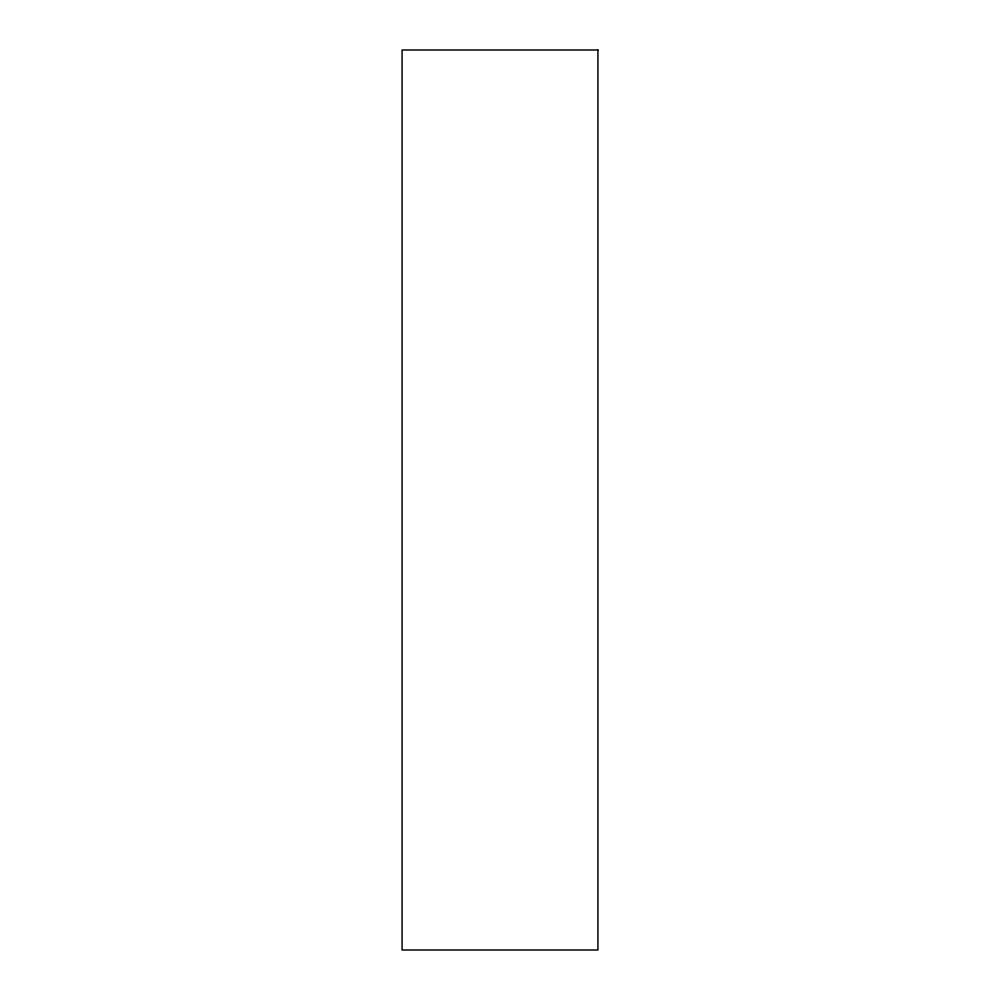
<?xml version="1.0" encoding="UTF-8"?>
<svg xmlns="http://www.w3.org/2000/svg" width="1000" height="1000" viewBox="0 0 1000 1000"><rect width="100%" height="100%" fill="white"/><g stroke="black" fill="none" stroke-linecap="round" stroke-linejoin="round"><path stroke-width="1.5" d="M597.925 50L402.075 50L402.075 950L597.925 950L597.925 50"/></g></svg>
